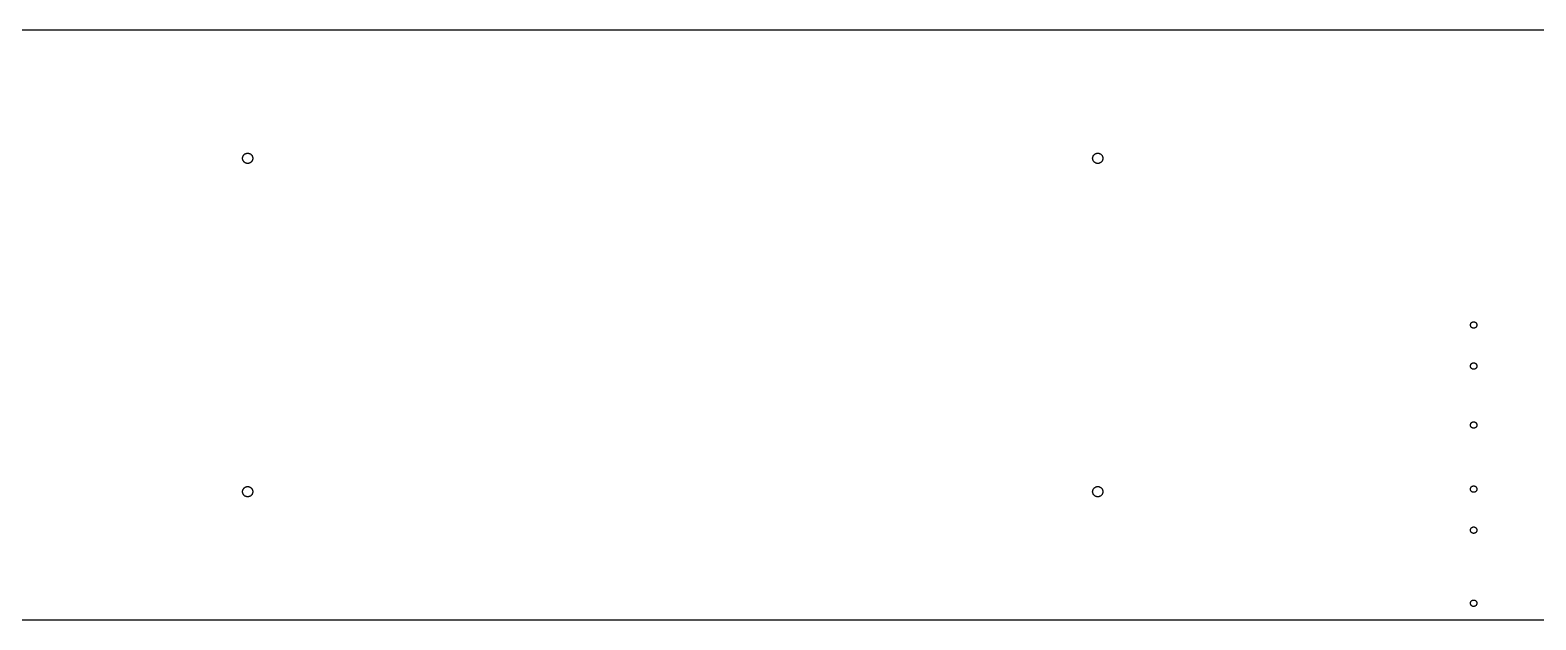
# Model space of a CAD drawing. Header units: metres. Extents: x 0 to 2300, y 0 to 230.
# Drawn here: x 587 to 1174, y 0 to 230 of the extents above; entities that cross this region are included whole.
import ezdxf

# ---------------------------------------------------------------- set-up
doc = ezdxf.new("R2010")
doc.units = ezdxf.units.M

msp = doc.modelspace()

# ---------------------------------------------------------------- linework, layer by layer
for p, q in [((2300, 230), (0, 230)), ((671.049, 181.902), (671.169, 181.937)), ((671.169, 181.937), (671.292, 181.965)), ((671.292, 181.965), (671.416, 181.984)), ((671.416, 181.984), (671.541, 181.996)), ((671.541, 181.996), (671.667, 182)), ((671.667, 182), (671.792, 181.996)), ((671.792, 181.996), (671.917, 181.984)), ((671.917, 181.984), (672.041, 181.965)), ((672.041, 181.965), (672.164, 181.937)), ((672.164, 181.937), (672.285, 181.902)), ((1002.38, 181.902), (1002.5, 181.937)), ((1002.5, 181.937), (1002.63, 181.965)), ((1002.63, 181.965), (1002.75, 181.984)), ((1002.75, 181.984), (1002.87, 181.996)), ((1002.87, 181.996), (1003, 182)), ((1003, 182), (1003.13, 181.996)), ((1003.13, 181.996), (1003.25, 181.984)), ((1003.25, 181.984), (1003.37, 181.965)), ((1003.37, 181.965), (1003.5, 181.937)), ((1003.5, 181.937), (1003.62, 181.902)), ((669.667, 180), (669.671, 180.126)), ((669.671, 179.874), (669.667, 180)), ((669.671, 180.126), (669.682, 180.251)), ((669.682, 179.749), (669.671, 179.874)), ((669.682, 180.251), (669.702, 180.375)), ((669.702, 179.625), (669.682, 179.749)), ((669.702, 180.375), (669.73, 180.497)), ((669.73, 179.503), (669.702, 179.625)), ((669.73, 180.497), (669.765, 180.618)), ((669.765, 179.382), (669.73, 179.503)), ((669.765, 180.618), (669.807, 180.736)), ((669.807, 179.264), (669.765, 179.382)), ((669.807, 180.736), (669.857, 180.852)), ((669.857, 179.148), (669.807, 179.264)), ((669.857, 180.852), (669.914, 180.964)), ((669.914, 179.036), (669.857, 179.148)), ((669.914, 180.964), (669.978, 181.072)), ((669.978, 178.928), (669.914, 179.036)), ((669.978, 181.072), (670.049, 181.176)), ((670.049, 178.824), (669.978, 178.928)), ((670.049, 181.176), (670.126, 181.275)), ((670.126, 178.725), (670.049, 178.824)), ((670.126, 181.275), (670.209, 181.369)), ((670.209, 178.631), (670.126, 178.725)), ((670.209, 181.369), (670.298, 181.458)), ((670.298, 178.542), (670.209, 178.631)), ((670.298, 181.458), (670.392, 181.541)), ((670.392, 178.459), (670.298, 178.542)), ((670.392, 181.541), (670.491, 181.618)), ((670.491, 178.382), (670.392, 178.459)), ((670.491, 181.618), (670.595, 181.689)), ((670.595, 178.311), (670.491, 178.382)), ((670.595, 181.689), (670.703, 181.753)), ((670.703, 178.247), (670.595, 178.311)), ((670.703, 181.753), (670.815, 181.81)), ((670.815, 178.19), (670.703, 178.247)), ((670.815, 181.81), (670.93, 181.86)), ((670.93, 178.14), (670.815, 178.19)), ((670.93, 181.86), (671.049, 181.902)), ((671.049, 178.098), (670.93, 178.14)), ((671.169, 178.063), (671.049, 178.098)), ((671.292, 178.035), (671.169, 178.063)), ((671.416, 178.016), (671.292, 178.035)), ((671.541, 178.004), (671.416, 178.016)), ((671.667, 178), (671.541, 178.004)), ((671.792, 178.004), (671.667, 178)), ((671.917, 178.016), (671.792, 178.004)), ((672.041, 178.035), (671.917, 178.016)), ((672.164, 178.063), (672.041, 178.035)), ((672.285, 178.098), (672.164, 178.063)), ((672.285, 181.902), (672.403, 181.86)), ((672.403, 178.14), (672.285, 178.098)), ((672.403, 181.86), (672.518, 181.81)), ((672.518, 178.19), (672.403, 178.14)), ((672.518, 181.81), (672.63, 181.753)), ((672.63, 178.247), (672.518, 178.19)), ((672.63, 181.753), (672.738, 181.689)), ((672.738, 178.311), (672.63, 178.247)), ((672.738, 181.689), (672.842, 181.618)), ((672.842, 178.382), (672.738, 178.311)), ((672.842, 181.618), (672.942, 181.541)), ((672.942, 178.459), (672.842, 178.382)), ((672.942, 181.541), (673.036, 181.458)), ((673.036, 178.542), (672.942, 178.459)), ((673.036, 181.458), (673.125, 181.369)), ((673.125, 178.631), (673.036, 178.542)), ((673.125, 181.369), (673.208, 181.275)), ((673.208, 178.725), (673.125, 178.631)), ((673.208, 181.275), (673.285, 181.176)), ((673.285, 178.824), (673.208, 178.725)), ((673.285, 181.176), (673.355, 181.072)), ((673.355, 178.928), (673.285, 178.824)), ((673.355, 181.072), (673.419, 180.964)), ((673.419, 179.036), (673.355, 178.928)), ((673.419, 180.964), (673.476, 180.852)), ((673.476, 179.148), (673.419, 179.036)), ((673.476, 180.852), (673.526, 180.736)), ((673.526, 179.264), (673.476, 179.148)), ((673.526, 180.736), (673.569, 180.618)), ((673.569, 179.382), (673.526, 179.264)), ((673.569, 180.618), (673.604, 180.497)), ((673.604, 179.503), (673.569, 179.382)), ((673.604, 180.497), (673.631, 180.375)), ((673.631, 179.625), (673.604, 179.503)), ((673.631, 180.375), (673.651, 180.251)), ((673.651, 179.749), (673.631, 179.625)), ((673.651, 180.251), (673.663, 180.126)), ((673.663, 179.874), (673.651, 179.749)), ((673.663, 180.126), (673.667, 180)), ((673.667, 180), (673.663, 179.874)), ((1001, 180.126), (1001.02, 180.251)), ((1001, 180), (1001, 180.126)), ((1001, 179.874), (1001, 180)), ((1001.02, 179.749), (1001, 179.874)), ((1001.02, 180.251), (1001.04, 180.375)), ((1001.04, 179.625), (1001.02, 179.749)), ((1001.04, 180.375), (1001.06, 180.497)), ((1001.06, 179.503), (1001.04, 179.625)), ((1001.06, 180.497), (1001.1, 180.618)), ((1001.1, 179.382), (1001.06, 179.503)), ((1001.1, 180.618), (1001.14, 180.736)), ((1001.14, 179.264), (1001.1, 179.382)), ((1001.14, 180.736), (1001.19, 180.852)), ((1001.19, 179.148), (1001.14, 179.264)), ((1001.19, 180.852), (1001.25, 180.964)), ((1001.25, 179.036), (1001.19, 179.148)), ((1001.25, 180.964), (1001.31, 181.072)), ((1001.31, 178.928), (1001.25, 179.036)), ((1001.31, 181.072), (1001.38, 181.176)), ((1001.38, 178.824), (1001.31, 178.928)), ((1001.38, 181.176), (1001.46, 181.275)), ((1001.46, 178.725), (1001.38, 178.824)), ((1001.46, 181.275), (1001.54, 181.369)), ((1001.54, 178.631), (1001.46, 178.725)), ((1001.54, 181.369), (1001.63, 181.458)), ((1001.63, 178.542), (1001.54, 178.631)), ((1001.63, 181.458), (1001.73, 181.541)), ((1001.73, 178.459), (1001.63, 178.542)), ((1001.73, 181.541), (1001.82, 181.618)), ((1001.82, 178.382), (1001.73, 178.459)), ((1001.82, 181.618), (1001.93, 181.689)), ((1001.93, 178.311), (1001.82, 178.382)), ((1001.93, 181.689), (1002.04, 181.753)), ((1002.04, 178.247), (1001.93, 178.311)), ((1002.04, 181.753), (1002.15, 181.81)), ((1002.15, 178.19), (1002.04, 178.247)), ((1002.15, 181.81), (1002.26, 181.86)), ((1002.26, 178.14), (1002.15, 178.19)), ((1002.26, 181.86), (1002.38, 181.902)), ((1002.38, 178.098), (1002.26, 178.14)), ((1002.5, 178.063), (1002.38, 178.098)), ((1002.63, 178.035), (1002.5, 178.063)), ((1002.75, 178.016), (1002.63, 178.035)), ((1002.87, 178.004), (1002.75, 178.016)), ((1003, 178), (1002.87, 178.004)), ((1003.13, 178.004), (1003, 178)), ((1003.25, 178.016), (1003.13, 178.004)), ((1003.37, 178.035), (1003.25, 178.016)), ((1003.5, 178.063), (1003.37, 178.035)), ((1003.62, 178.098), (1003.5, 178.063)), ((1003.62, 181.902), (1003.74, 181.86)), ((1003.74, 178.14), (1003.62, 178.098)), ((1003.74, 181.86), (1003.85, 181.81)), ((1003.85, 178.19), (1003.74, 178.14)), ((1003.85, 181.81), (1003.96, 181.753)), ((1003.96, 178.247), (1003.85, 178.19)), ((1003.96, 181.753), (1004.07, 181.689)), ((1004.07, 178.311), (1003.96, 178.247)), ((1004.07, 181.689), (1004.18, 181.618)), ((1004.18, 178.382), (1004.07, 178.311)), ((1004.18, 181.618), (1004.27, 181.541)), ((1004.27, 178.459), (1004.18, 178.382)), ((1004.27, 181.541), (1004.37, 181.458)), ((1004.37, 178.542), (1004.27, 178.459)), ((1004.37, 181.458), (1004.46, 181.369)), ((1004.46, 178.631), (1004.37, 178.542)), ((1004.46, 181.369), (1004.54, 181.275)), ((1004.54, 178.725), (1004.46, 178.631)), ((1004.54, 181.275), (1004.62, 181.176)), ((1004.62, 178.824), (1004.54, 178.725)), ((1004.62, 181.176), (1004.69, 181.072)), ((1004.69, 178.928), (1004.62, 178.824)), ((1004.69, 181.072), (1004.75, 180.964)), ((1004.75, 179.036), (1004.69, 178.928)), ((1004.75, 180.964), (1004.81, 180.852)), ((1004.81, 179.148), (1004.75, 179.036)), ((1004.81, 180.852), (1004.86, 180.736)), ((1004.86, 179.264), (1004.81, 179.148)), ((1004.86, 180.736), (1004.9, 180.618)), ((1004.9, 179.382), (1004.86, 179.264)), ((1004.9, 180.618), (1004.94, 180.497)), ((1004.94, 179.503), (1004.9, 179.382)), ((1004.94, 180.497), (1004.96, 180.375)), ((1004.96, 179.625), (1004.94, 179.503)), ((1004.96, 180.375), (1004.98, 180.251)), ((1004.98, 179.749), (1004.96, 179.625)), ((1004.98, 180.251), (1005, 180.126)), ((1005, 179.874), (1004.98, 179.749)), ((1005, 180.126), (1005, 180)), ((1005, 180), (1005, 179.874)), ((1148.25, 115.078), (1148.26, 115.157)), ((1148.25, 115), (1148.25, 115.078)), ((1148.25, 114.922), (1148.25, 115)), ((1148.26, 114.843), (1148.25, 114.922)), ((1148.26, 115.157), (1148.27, 115.234)), ((1148.27, 114.766), (1148.26, 114.843)), ((1148.27, 115.234), (1148.29, 115.311)), ((1148.29, 114.689), (1148.27, 114.766)), ((1148.29, 115.311), (1148.31, 115.386)), ((1148.31, 114.614), (1148.29, 114.689)), ((1148.31, 115.386), (1148.34, 115.46)), ((1148.34, 114.54), (1148.31, 114.614)), ((1148.34, 115.46), (1148.37, 115.532)), ((1148.37, 114.468), (1148.34, 114.54)), ((1148.37, 115.532), (1148.4, 115.602)), ((1148.4, 114.398), (1148.37, 114.468)), ((1148.4, 115.602), (1148.44, 115.67)), ((1148.44, 114.33), (1148.4, 114.398)), ((1148.44, 115.67), (1148.49, 115.735)), ((1148.49, 114.265), (1148.44, 114.33)), ((1148.49, 115.735), (1148.54, 115.797)), ((1148.54, 114.203), (1148.49, 114.265)), ((1148.54, 115.797), (1148.59, 115.856)), ((1148.59, 114.144), (1148.54, 114.203)), ((1148.59, 115.856), (1148.64, 115.911)), ((1148.64, 114.089), (1148.59, 114.144)), ((1148.64, 115.911), (1148.7, 115.963)), ((1148.7, 114.037), (1148.64, 114.089)), ((1148.7, 115.963), (1148.77, 116.011)), ((1148.77, 113.989), (1148.7, 114.037)), ((1148.77, 116.011), (1148.83, 116.055)), ((1148.83, 113.945), (1148.77, 113.989)), ((1148.83, 116.055), (1148.9, 116.095)), ((1148.9, 113.905), (1148.83, 113.945)), ((1148.9, 116.095), (1148.97, 116.131)), ((1148.97, 113.869), (1148.9, 113.905)), ((1148.97, 116.131), (1149.04, 116.162)), ((1149.04, 113.838), (1148.97, 113.869)), ((1149.04, 116.162), (1149.11, 116.189)), ((1149.11, 113.811), (1149.04, 113.838)), ((1149.11, 116.189), (1149.19, 116.211)), ((1149.19, 113.789), (1149.11, 113.811)), ((1149.19, 116.211), (1149.27, 116.228)), ((1149.27, 113.772), (1149.19, 113.789)), ((1149.27, 116.228), (1149.34, 116.24)), ((1149.34, 113.76), (1149.27, 113.772)), ((1149.34, 116.24), (1149.42, 116.248)), ((1149.42, 113.752), (1149.34, 113.76)), ((1149.42, 116.248), (1149.5, 116.25)), ((1149.5, 113.75), (1149.42, 113.752)), ((1149.5, 116.25), (1149.58, 116.248)), ((1149.58, 113.752), (1149.5, 113.75)), ((1149.58, 116.248), (1149.66, 116.24)), ((1149.66, 113.76), (1149.58, 113.752)), ((1149.66, 116.24), (1149.73, 116.228)), ((1149.73, 113.772), (1149.66, 113.76)), ((1149.73, 116.228), (1149.81, 116.211)), ((1149.81, 113.789), (1149.73, 113.772)), ((1149.81, 116.211), (1149.89, 116.189)), ((1149.89, 113.811), (1149.81, 113.789)), ((1149.89, 116.189), (1149.96, 116.162)), ((1149.96, 113.838), (1149.89, 113.811)), ((1149.96, 116.162), (1150.03, 116.131)), ((1150.03, 113.869), (1149.96, 113.838)), ((1150.03, 116.131), (1150.1, 116.095)), ((1150.1, 113.905), (1150.03, 113.869)), ((1150.1, 116.095), (1150.17, 116.055)), ((1150.17, 113.945), (1150.1, 113.905)), ((1150.17, 116.055), (1150.23, 116.011)), ((1150.23, 113.989), (1150.17, 113.945)), ((1150.23, 116.011), (1150.3, 115.963)), ((1150.3, 114.037), (1150.23, 113.989)), ((1150.3, 115.963), (1150.36, 115.911)), ((1150.36, 114.089), (1150.3, 114.037)), ((1150.36, 115.911), (1150.41, 115.856)), ((1150.41, 114.144), (1150.36, 114.089)), ((1150.41, 115.856), (1150.46, 115.797)), ((1150.46, 114.203), (1150.41, 114.144)), ((1150.46, 115.797), (1150.51, 115.735)), ((1150.51, 114.265), (1150.46, 114.203)), ((1150.51, 115.735), (1150.56, 115.67)), ((1150.56, 114.33), (1150.51, 114.265)), ((1150.56, 115.67), (1150.6, 115.602)), ((1150.6, 114.398), (1150.56, 114.33)), ((1150.6, 115.602), (1150.63, 115.532)), ((1150.63, 114.468), (1150.6, 114.398)), ((1150.63, 115.532), (1150.66, 115.46)), ((1150.66, 114.54), (1150.63, 114.468)), ((1150.66, 115.46), (1150.69, 115.386)), ((1150.69, 114.614), (1150.66, 114.54)), ((1150.69, 115.386), (1150.71, 115.311)), ((1150.71, 114.689), (1150.69, 114.614)), ((1150.71, 115.311), (1150.73, 115.234)), ((1150.73, 114.766), (1150.71, 114.689)), ((1150.73, 115.234), (1150.74, 115.157)), ((1150.74, 114.843), (1150.73, 114.766)), ((1150.74, 115.157), (1150.75, 115.078)), ((1150.75, 114.922), (1150.74, 114.843)), ((1150.75, 115.078), (1150.75, 115)), ((1150.75, 115), (1150.75, 114.922)), ((1148.49, 99.7347), (1148.54, 99.7968)), ((1148.54, 99.7968), (1148.59, 99.8557)), ((1148.59, 99.8557), (1148.64, 99.9112)), ((1148.64, 99.9112), (1148.7, 99.9631)), ((1148.7, 99.9631), (1148.77, 100.011)), ((1148.77, 100.011), (1148.83, 100.055)), ((1148.83, 100.055), (1148.9, 100.095)), ((1148.9, 100.095), (1148.97, 100.131)), ((1148.97, 100.131), (1149.04, 100.162)), ((1149.04, 100.162), (1149.11, 100.189)), ((1149.11, 100.189), (1149.19, 100.211)), ((1149.19, 100.211), (1149.27, 100.228)), ((1149.27, 100.228), (1149.34, 100.24)), ((1149.34, 100.24), (1149.42, 100.248)), ((1149.42, 100.248), (1149.5, 100.25)), ((1149.5, 100.25), (1149.58, 100.248)), ((1149.58, 100.248), (1149.66, 100.24)), ((1149.66, 100.24), (1149.73, 100.228)), ((1149.73, 100.228), (1149.81, 100.211)), ((1149.81, 100.211), (1149.89, 100.189)), ((1149.89, 100.189), (1149.96, 100.162)), ((1149.96, 100.162), (1150.03, 100.131)), ((1150.03, 100.131), (1150.1, 100.095)), ((1150.1, 100.095), (1150.17, 100.055)), ((1150.17, 100.055), (1150.23, 100.011)), ((1150.23, 100.011), (1150.3, 99.9631)), ((1150.3, 99.9631), (1150.36, 99.9112)), ((1150.36, 99.9112), (1150.41, 99.8557)), ((1150.41, 99.8557), (1150.46, 99.7968)), ((1150.46, 99.7968), (1150.51, 99.7347)), ((1148.25, 99.0785), (1148.26, 99.1567)), ((1148.25, 99), (1148.25, 99.0785)), ((1148.25, 98.9215), (1148.25, 99)), ((1148.26, 98.8433), (1148.25, 98.9215)), ((1148.26, 99.1567), (1148.27, 99.2342)), ((1148.27, 98.7658), (1148.26, 98.8433)), ((1148.27, 99.2342), (1148.29, 99.3109)), ((1148.29, 98.6891), (1148.27, 98.7658)), ((1148.29, 99.3109), (1148.31, 99.3863)), ((1148.31, 98.6137), (1148.29, 98.6891)), ((1148.31, 99.3863), (1148.34, 99.4602)), ((1148.34, 98.5398), (1148.31, 98.6137)), ((1148.34, 99.4602), (1148.37, 99.5322)), ((1148.37, 98.4678), (1148.34, 98.5398)), ((1148.37, 99.5322), (1148.4, 99.6022)), ((1148.4, 98.3978), (1148.37, 98.4678)), ((1148.4, 99.6022), (1148.44, 99.6698)), ((1148.44, 98.3302), (1148.4, 98.3978)), ((1148.44, 99.6698), (1148.49, 99.7347)), ((1148.49, 98.2653), (1148.44, 98.3302)), ((1148.54, 98.2032), (1148.49, 98.2653)), ((1148.59, 98.1443), (1148.54, 98.2032)), ((1148.64, 98.0888), (1148.59, 98.1443)), ((1148.7, 98.0369), (1148.64, 98.0888)), ((1148.77, 97.9887), (1148.7, 98.0369)), ((1148.83, 97.9446), (1148.77, 97.9887)), ((1148.9, 97.9046), (1148.83, 97.9446)), ((1148.97, 97.869), (1148.9, 97.9046)), ((1149.04, 97.8378), (1148.97, 97.869)), ((1149.11, 97.8112), (1149.04, 97.8378)), ((1149.19, 97.7893), (1149.11, 97.8112)), ((1149.27, 97.7721), (1149.19, 97.7893)), ((1149.34, 97.7599), (1149.27, 97.7721)), ((1149.42, 97.7525), (1149.34, 97.7599)), ((1149.5, 97.75), (1149.42, 97.7525)), ((1149.58, 97.7525), (1149.5, 97.75)), ((1149.66, 97.7599), (1149.58, 97.7525)), ((1149.73, 97.7721), (1149.66, 97.7599)), ((1149.81, 97.7893), (1149.73, 97.7721)), ((1149.89, 97.8112), (1149.81, 97.7893)), ((1149.96, 97.8378), (1149.89, 97.8112)), ((1150.03, 97.869), (1149.96, 97.8378)), ((1150.1, 97.9046), (1150.03, 97.869)), ((1150.17, 97.9446), (1150.1, 97.9046)), ((1150.23, 97.9887), (1150.17, 97.9446)), ((1150.3, 98.0369), (1150.23, 97.9887)), ((1150.36, 98.0888), (1150.3, 98.0369)), ((1150.41, 98.1443), (1150.36, 98.0888)), ((1150.46, 98.2032), (1150.41, 98.1443)), ((1150.51, 98.2653), (1150.46, 98.2032)), ((1150.51, 99.7347), (1150.56, 99.6698)), ((1150.56, 98.3302), (1150.51, 98.2653)), ((1150.56, 99.6698), (1150.6, 99.6022)), ((1150.6, 98.3978), (1150.56, 98.3302)), ((1150.6, 99.6022), (1150.63, 99.5322)), ((1150.63, 98.4678), (1150.6, 98.3978)), ((1150.63, 99.5322), (1150.66, 99.4602)), ((1150.66, 98.5398), (1150.63, 98.4678)), ((1150.66, 99.4602), (1150.69, 99.3863)), ((1150.69, 98.6137), (1150.66, 98.5398)), ((1150.69, 99.3863), (1150.71, 99.3109)), ((1150.71, 98.6891), (1150.69, 98.6137)), ((1150.71, 99.3109), (1150.73, 99.2342)), ((1150.73, 98.7658), (1150.71, 98.6891)), ((1150.73, 99.2342), (1150.74, 99.1567)), ((1150.74, 98.8433), (1150.73, 98.7658)), ((1150.74, 99.1567), (1150.75, 99.0785)), ((1150.75, 98.9215), (1150.74, 98.8433)), ((1150.75, 99.0785), (1150.75, 99)), ((1150.75, 99), (1150.75, 98.9215)), ((1148.27, 76.2342), (1148.29, 76.3109)), ((1148.29, 76.3109), (1148.31, 76.3863)), ((1148.31, 76.3863), (1148.34, 76.4602)), ((1148.34, 76.4602), (1148.37, 76.5322)), ((1148.37, 76.5322), (1148.4, 76.6022)), ((1148.4, 76.6022), (1148.44, 76.6698)), ((1148.44, 76.6698), (1148.49, 76.7347)), ((1148.49, 76.7347), (1148.54, 76.7968)), ((1148.54, 76.7968), (1148.59, 76.8557)), ((1148.59, 76.8557), (1148.64, 76.9112)), ((1148.64, 76.9112), (1148.7, 76.9631)), ((1148.7, 76.9631), (1148.77, 77.0113)), ((1148.77, 77.0113), (1148.83, 77.0554)), ((1148.83, 77.0554), (1148.9, 77.0954)), ((1148.9, 77.0954), (1148.97, 77.131)), ((1148.97, 77.131), (1149.04, 77.1622)), ((1149.04, 77.1622), (1149.11, 77.1888)), ((1149.11, 77.1888), (1149.19, 77.2107)), ((1149.19, 77.2107), (1149.27, 77.2279)), ((1149.27, 77.2279), (1149.34, 77.2401)), ((1149.34, 77.2401), (1149.42, 77.2475)), ((1149.42, 77.2475), (1149.5, 77.25)), ((1149.5, 77.25), (1149.58, 77.2475)), ((1149.58, 77.2475), (1149.66, 77.2401)), ((1149.66, 77.2401), (1149.73, 77.2279)), ((1149.73, 77.2279), (1149.81, 77.2107)), ((1149.81, 77.2107), (1149.89, 77.1888)), ((1149.89, 77.1888), (1149.96, 77.1622)), ((1149.96, 77.1622), (1150.03, 77.131)), ((1150.03, 77.131), (1150.1, 77.0954)), ((1150.1, 77.0954), (1150.17, 77.0554)), ((1150.17, 77.0554), (1150.23, 77.0113)), ((1150.23, 77.0113), (1150.3, 76.9631)), ((1150.3, 76.9631), (1150.36, 76.9112)), ((1150.36, 76.9112), (1150.41, 76.8557)), ((1150.41, 76.8557), (1150.46, 76.7968)), ((1150.46, 76.7968), (1150.51, 76.7347)), ((1150.51, 76.7347), (1150.56, 76.6698)), ((1150.56, 76.6698), (1150.6, 76.6022)), ((1150.6, 76.6022), (1150.63, 76.5322)), ((1150.63, 76.5322), (1150.66, 76.4602)), ((1150.66, 76.4602), (1150.69, 76.3863)), ((1150.69, 76.3863), (1150.71, 76.3109)), ((1150.71, 76.3109), (1150.73, 76.2342)), ((1148.25, 76.0785), (1148.26, 76.1567)), ((1148.25, 76), (1148.25, 76.0785)), ((1148.25, 75.9215), (1148.25, 76)), ((1148.26, 75.8433), (1148.25, 75.9215)), ((1148.26, 76.1567), (1148.27, 76.2342)), ((1148.27, 75.7658), (1148.26, 75.8433)), ((1148.29, 75.6891), (1148.27, 75.7658)), ((1148.31, 75.6137), (1148.29, 75.6891)), ((1148.34, 75.5398), (1148.31, 75.6137)), ((1148.37, 75.4678), (1148.34, 75.5398)), ((1148.4, 75.3978), (1148.37, 75.4678)), ((1148.44, 75.3302), (1148.4, 75.3978)), ((1148.49, 75.2653), (1148.44, 75.3302)), ((1148.54, 75.2032), (1148.49, 75.2653)), ((1148.59, 75.1443), (1148.54, 75.2032)), ((1148.64, 75.0888), (1148.59, 75.1443)), ((1148.7, 75.0369), (1148.64, 75.0888)), ((1148.77, 74.9887), (1148.7, 75.0369)), ((1148.83, 74.9446), (1148.77, 74.9887)), ((1148.9, 74.9046), (1148.83, 74.9446)), ((1148.97, 74.869), (1148.9, 74.9046)), ((1149.04, 74.8378), (1148.97, 74.869)), ((1149.11, 74.8112), (1149.04, 74.8378)), ((1149.19, 74.7893), (1149.11, 74.8112)), ((1149.27, 74.7721), (1149.19, 74.7893)), ((1149.34, 74.7599), (1149.27, 74.7721)), ((1149.42, 74.7525), (1149.34, 74.7599)), ((1149.5, 74.75), (1149.42, 74.7525)), ((1149.58, 74.7525), (1149.5, 74.75)), ((1149.66, 74.7599), (1149.58, 74.7525)), ((1149.73, 74.7721), (1149.66, 74.7599)), ((1149.81, 74.7893), (1149.73, 74.7721)), ((1149.89, 74.8112), (1149.81, 74.7893)), ((1149.96, 74.8378), (1149.89, 74.8112)), ((1150.03, 74.869), (1149.96, 74.8378)), ((1150.1, 74.9046), (1150.03, 74.869)), ((1150.17, 74.9446), (1150.1, 74.9046)), ((1150.23, 74.9887), (1150.17, 74.9446)), ((1150.3, 75.0369), (1150.23, 74.9887)), ((1150.36, 75.0888), (1150.3, 75.0369)), ((1150.41, 75.1443), (1150.36, 75.0888)), ((1150.46, 75.2032), (1150.41, 75.1443)), ((1150.51, 75.2653), (1150.46, 75.2032)), ((1150.56, 75.3302), (1150.51, 75.2653)), ((1150.6, 75.3978), (1150.56, 75.3302)), ((1150.63, 75.4678), (1150.6, 75.3978)), ((1150.66, 75.5398), (1150.63, 75.4678)), ((1150.69, 75.6137), (1150.66, 75.5398)), ((1150.71, 75.6891), (1150.69, 75.6137)), ((1150.73, 75.7658), (1150.71, 75.6891)), ((1150.73, 76.2342), (1150.74, 76.1567)), ((1150.74, 75.8433), (1150.73, 75.7658)), ((1150.74, 76.1567), (1150.75, 76.0785)), ((1150.75, 75.9215), (1150.74, 75.8433)), ((1150.75, 76.0785), (1150.75, 76)), ((1150.75, 76), (1150.75, 75.9215)), ((669.667, 50), (669.671, 50.1256)), ((669.671, 49.8744), (669.667, 50)), ((669.671, 50.1256), (669.682, 50.2507)), ((669.682, 49.7493), (669.671, 49.8744)), ((669.682, 50.2507), (669.702, 50.3748)), ((669.702, 49.6252), (669.682, 49.7493)), ((669.702, 50.3748), (669.73, 50.4974)), ((669.73, 49.5026), (669.702, 49.6252)), ((669.73, 50.4974), (669.765, 50.618)), ((669.765, 49.382), (669.73, 49.5026)), ((669.765, 50.618), (669.807, 50.7362)), ((669.807, 49.2638), (669.765, 49.382)), ((669.807, 50.7362), (669.857, 50.8516)), ((669.857, 49.1484), (669.807, 49.2638)), ((669.857, 50.8516), (669.914, 50.9635)), ((669.914, 49.0365), (669.857, 49.1484)), ((669.914, 50.9635), (669.978, 51.0717)), ((669.978, 48.9283), (669.914, 49.0365)), ((669.978, 51.0717), (670.049, 51.1756)), ((670.049, 48.8244), (669.978, 48.9283)), ((670.049, 51.1756), (670.126, 51.2748)), ((670.126, 48.7252), (670.049, 48.8244)), ((670.126, 51.2748), (670.209, 51.3691)), ((670.209, 48.6309), (670.126, 48.7252)), ((670.209, 51.3691), (670.298, 51.4579)), ((670.298, 48.5421), (670.209, 48.6309)), ((670.298, 51.4579), (670.392, 51.541)), ((670.392, 48.459), (670.298, 48.5421)), ((670.392, 51.541), (670.491, 51.618)), ((670.491, 48.382), (670.392, 48.459)), ((670.491, 51.618), (670.595, 51.6887)), ((670.595, 48.3113), (670.491, 48.382)), ((670.595, 51.6887), (670.703, 51.7526)), ((670.703, 48.2474), (670.595, 48.3113)), ((670.703, 51.7526), (670.815, 51.8097)), ((670.815, 48.1903), (670.703, 48.2474)), ((670.815, 51.8097), (670.93, 51.8596)), ((670.93, 48.1404), (670.815, 48.1903)), ((670.93, 51.8596), (671.049, 51.9021)), ((671.049, 48.0979), (670.93, 48.1404)), ((671.049, 51.9021), (671.169, 51.9372)), ((671.169, 48.0628), (671.049, 48.0979)), ((671.169, 51.9372), (671.292, 51.9646)), ((671.292, 48.0354), (671.169, 48.0628)), ((671.292, 51.9646), (671.416, 51.9842)), ((671.416, 48.0158), (671.292, 48.0354)), ((671.416, 51.9842), (671.541, 51.9961)), ((671.541, 48.0039), (671.416, 48.0158)), ((671.541, 51.9961), (671.667, 52)), ((671.667, 48), (671.541, 48.0039)), ((671.667, 52), (671.792, 51.9961)), ((671.792, 48.0039), (671.667, 48)), ((671.792, 51.9961), (671.917, 51.9842)), ((671.917, 48.0158), (671.792, 48.0039)), ((671.917, 51.9842), (672.041, 51.9646)), ((672.041, 48.0354), (671.917, 48.0158)), ((672.041, 51.9646), (672.164, 51.9372)), ((672.164, 48.0628), (672.041, 48.0354)), ((672.164, 51.9372), (672.285, 51.9021)), ((672.285, 48.0979), (672.164, 48.0628)), ((672.285, 51.9021), (672.403, 51.8596)), ((672.403, 48.1404), (672.285, 48.0979)), ((672.403, 51.8596), (672.518, 51.8097)), ((672.518, 48.1903), (672.403, 48.1404)), ((672.518, 51.8097), (672.63, 51.7526)), ((672.63, 48.2474), (672.518, 48.1903)), ((672.63, 51.7526), (672.738, 51.6887)), ((672.738, 48.3113), (672.63, 48.2474)), ((672.738, 51.6887), (672.842, 51.618)), ((672.842, 48.382), (672.738, 48.3113)), ((672.842, 51.618), (672.942, 51.541)), ((672.942, 48.459), (672.842, 48.382)), ((672.942, 51.541), (673.036, 51.4579)), ((673.036, 48.5421), (672.942, 48.459)), ((673.036, 51.4579), (673.125, 51.3691)), ((673.125, 48.6309), (673.036, 48.5421)), ((673.125, 51.3691), (673.208, 51.2748)), ((673.208, 48.7252), (673.125, 48.6309)), ((673.208, 51.2748), (673.285, 51.1756)), ((673.285, 48.8244), (673.208, 48.7252)), ((673.285, 51.1756), (673.355, 51.0717)), ((673.355, 48.9283), (673.285, 48.8244)), ((673.355, 51.0717), (673.419, 50.9635)), ((673.419, 49.0365), (673.355, 48.9283)), ((673.419, 50.9635), (673.476, 50.8516)), ((673.476, 49.1484), (673.419, 49.0365)), ((673.476, 50.8516), (673.526, 50.7362)), ((673.526, 49.2638), (673.476, 49.1484)), ((673.526, 50.7362), (673.569, 50.618)), ((673.569, 49.382), (673.526, 49.2638)), ((673.569, 50.618), (673.604, 50.4974)), ((673.604, 49.5026), (673.569, 49.382)), ((673.604, 50.4974), (673.631, 50.3748)), ((673.631, 49.6252), (673.604, 49.5026)), ((673.631, 50.3748), (673.651, 50.2507)), ((673.651, 49.7493), (673.631, 49.6252)), ((673.651, 50.2507), (673.663, 50.1256)), ((673.663, 49.8744), (673.651, 49.7493)), ((673.663, 50.1256), (673.667, 50)), ((673.667, 50), (673.663, 49.8744)), ((1001, 50.1256), (1001.02, 50.2507)), ((1001, 50), (1001, 50.1256)), ((1001, 49.8744), (1001, 50)), ((1001.02, 49.7493), (1001, 49.8744)), ((1001.02, 50.2507), (1001.04, 50.3748)), ((1001.04, 49.6252), (1001.02, 49.7493)), ((1001.04, 50.3748), (1001.06, 50.4974)), ((1001.06, 49.5026), (1001.04, 49.6252)), ((1001.06, 50.4974), (1001.1, 50.618)), ((1001.1, 49.382), (1001.06, 49.5026)), ((1001.1, 50.618), (1001.14, 50.7362)), ((1001.14, 49.2638), (1001.1, 49.382)), ((1001.14, 50.7362), (1001.19, 50.8516)), ((1001.19, 49.1484), (1001.14, 49.2638)), ((1001.19, 50.8516), (1001.25, 50.9635)), ((1001.25, 49.0365), (1001.19, 49.1484)), ((1001.25, 50.9635), (1001.31, 51.0717)), ((1001.31, 48.9283), (1001.25, 49.0365)), ((1001.31, 51.0717), (1001.38, 51.1756)), ((1001.38, 48.8244), (1001.31, 48.9283)), ((1001.38, 51.1756), (1001.46, 51.2748)), ((1001.46, 48.7252), (1001.38, 48.8244)), ((1001.46, 51.2748), (1001.54, 51.3691)), ((1001.54, 48.6309), (1001.46, 48.7252)), ((1001.54, 51.3691), (1001.63, 51.4579)), ((1001.63, 48.5421), (1001.54, 48.6309)), ((1001.63, 51.4579), (1001.73, 51.541)), ((1001.73, 48.459), (1001.63, 48.5421)), ((1001.73, 51.541), (1001.82, 51.618)), ((1001.82, 48.382), (1001.73, 48.459)), ((1001.82, 51.618), (1001.93, 51.6887)), ((1001.93, 48.3113), (1001.82, 48.382)), ((1001.93, 51.6887), (1002.04, 51.7526)), ((1002.04, 48.2474), (1001.93, 48.3113)), ((1002.04, 51.7526), (1002.15, 51.8097)), ((1002.15, 48.1903), (1002.04, 48.2474)), ((1002.15, 51.8097), (1002.26, 51.8596)), ((1002.26, 48.1404), (1002.15, 48.1903)), ((1002.26, 51.8596), (1002.38, 51.9021)), ((1002.38, 48.0979), (1002.26, 48.1404)), ((1002.38, 51.9021), (1002.5, 51.9372)), ((1002.5, 48.0628), (1002.38, 48.0979)), ((1002.5, 51.9372), (1002.63, 51.9646)), ((1002.63, 48.0354), (1002.5, 48.0628)), ((1002.63, 51.9646), (1002.75, 51.9842)), ((1002.75, 48.0158), (1002.63, 48.0354)), ((1002.75, 51.9842), (1002.87, 51.9961)), ((1002.87, 48.0039), (1002.75, 48.0158)), ((1002.87, 51.9961), (1003, 52)), ((1003, 48), (1002.87, 48.0039)), ((1003, 52), (1003.13, 51.9961)), ((1003.13, 48.0039), (1003, 48)), ((1003.13, 51.9961), (1003.25, 51.9842)), ((1003.25, 48.0158), (1003.13, 48.0039)), ((1003.25, 51.9842), (1003.37, 51.9646)), ((1003.37, 48.0354), (1003.25, 48.0158)), ((1003.37, 51.9646), (1003.5, 51.9372)), ((1003.5, 48.0628), (1003.37, 48.0354)), ((1003.5, 51.9372), (1003.62, 51.9021)), ((1003.62, 48.0979), (1003.5, 48.0628)), ((1003.62, 51.9021), (1003.74, 51.8596)), ((1003.74, 48.1404), (1003.62, 48.0979)), ((1003.74, 51.8596), (1003.85, 51.8097)), ((1003.85, 48.1903), (1003.74, 48.1404)), ((1003.85, 51.8097), (1003.96, 51.7526)), ((1003.96, 48.2474), (1003.85, 48.1903)), ((1003.96, 51.7526), (1004.07, 51.6887)), ((1004.07, 48.3113), (1003.96, 48.2474)), ((1004.07, 51.6887), (1004.18, 51.618)), ((1004.18, 48.382), (1004.07, 48.3113)), ((1004.18, 51.618), (1004.27, 51.541)), ((1004.27, 48.459), (1004.18, 48.382)), ((1004.27, 51.541), (1004.37, 51.4579)), ((1004.37, 48.5421), (1004.27, 48.459)), ((1004.37, 51.4579), (1004.46, 51.3691)), ((1004.46, 48.6309), (1004.37, 48.5421)), ((1004.46, 51.3691), (1004.54, 51.2748)), ((1004.54, 48.7252), (1004.46, 48.6309)), ((1004.54, 51.2748), (1004.62, 51.1756)), ((1004.62, 48.8244), (1004.54, 48.7252)), ((1004.62, 51.1756), (1004.69, 51.0717)), ((1004.69, 48.9283), (1004.62, 48.8244)), ((1004.69, 51.0717), (1004.75, 50.9635)), ((1004.75, 49.0365), (1004.69, 48.9283)), ((1004.75, 50.9635), (1004.81, 50.8516)), ((1004.81, 49.1484), (1004.75, 49.0365)), ((1004.81, 50.8516), (1004.86, 50.7362)), ((1004.86, 49.2638), (1004.81, 49.1484)), ((1004.86, 50.7362), (1004.9, 50.618)), ((1004.9, 49.382), (1004.86, 49.2638)), ((1004.9, 50.618), (1004.94, 50.4974)), ((1004.94, 49.5026), (1004.9, 49.382)), ((1004.94, 50.4974), (1004.96, 50.3748)), ((1004.96, 49.6252), (1004.94, 49.5026)), ((1004.96, 50.3748), (1004.98, 50.2507)), ((1004.98, 49.7493), (1004.96, 49.6252)), ((1004.98, 50.2507), (1005, 50.1256)), ((1005, 49.8744), (1004.98, 49.7493)), ((1005, 50.1256), (1005, 50)), ((1005, 50), (1005, 49.8744)), ((1148.25, 51.0785), (1148.26, 51.1567)), ((1148.25, 51), (1148.25, 51.0785)), ((1148.25, 50.9215), (1148.25, 51)), ((1148.26, 50.8433), (1148.25, 50.9215)), ((1148.26, 51.1567), (1148.27, 51.2342)), ((1148.27, 50.7658), (1148.26, 50.8433)), ((1148.27, 51.2342), (1148.29, 51.3109)), ((1148.29, 50.6891), (1148.27, 50.7658)), ((1148.29, 51.3109), (1148.31, 51.3863)), ((1148.31, 50.6137), (1148.29, 50.6891)), ((1148.31, 51.3863), (1148.34, 51.4602)), ((1148.34, 50.5398), (1148.31, 50.6137)), ((1148.34, 51.4602), (1148.37, 51.5322)), ((1148.37, 50.4678), (1148.34, 50.5398)), ((1148.37, 51.5322), (1148.4, 51.6022)), ((1148.4, 50.3978), (1148.37, 50.4678)), ((1148.4, 51.6022), (1148.44, 51.6698)), ((1148.44, 50.3302), (1148.4, 50.3978)), ((1148.44, 51.6698), (1148.49, 51.7347)), ((1148.49, 50.2653), (1148.44, 50.3302)), ((1148.49, 51.7347), (1148.54, 51.7968)), ((1148.54, 50.2032), (1148.49, 50.2653)), ((1148.54, 51.7968), (1148.59, 51.8557)), ((1148.59, 50.1443), (1148.54, 50.2032)), ((1148.59, 51.8557), (1148.64, 51.9112)), ((1148.64, 50.0888), (1148.59, 50.1443)), ((1148.64, 51.9112), (1148.7, 51.9631)), ((1148.7, 50.0369), (1148.64, 50.0888)), ((1148.7, 51.9631), (1148.77, 52.0113)), ((1148.77, 49.9887), (1148.7, 50.0369)), ((1148.77, 52.0113), (1148.83, 52.0554)), ((1148.83, 49.9446), (1148.77, 49.9887)), ((1148.83, 52.0554), (1148.9, 52.0954)), ((1148.9, 49.9046), (1148.83, 49.9446)), ((1148.9, 52.0954), (1148.97, 52.131)), ((1148.97, 49.869), (1148.9, 49.9046)), ((1148.97, 52.131), (1149.04, 52.1622)), ((1149.04, 49.8378), (1148.97, 49.869)), ((1149.04, 52.1622), (1149.11, 52.1888)), ((1149.11, 49.8112), (1149.04, 49.8378)), ((1149.11, 52.1888), (1149.19, 52.2107)), ((1149.19, 49.7893), (1149.11, 49.8112)), ((1149.19, 52.2107), (1149.27, 52.2279)), ((1149.27, 49.7721), (1149.19, 49.7893)), ((1149.27, 52.2279), (1149.34, 52.2401)), ((1149.34, 49.7599), (1149.27, 49.7721)), ((1149.34, 52.2401), (1149.42, 52.2475)), ((1149.42, 49.7525), (1149.34, 49.7599)), ((1149.42, 52.2475), (1149.5, 52.25)), ((1149.5, 49.75), (1149.42, 49.7525)), ((1149.5, 52.25), (1149.58, 52.2475)), ((1149.58, 49.7525), (1149.5, 49.75)), ((1149.58, 52.2475), (1149.66, 52.2401)), ((1149.66, 49.7599), (1149.58, 49.7525)), ((1149.66, 52.2401), (1149.73, 52.2279)), ((1149.73, 49.7721), (1149.66, 49.7599)), ((1149.73, 52.2279), (1149.81, 52.2107)), ((1149.81, 49.7893), (1149.73, 49.7721)), ((1149.81, 52.2107), (1149.89, 52.1888)), ((1149.89, 49.8112), (1149.81, 49.7893)), ((1149.89, 52.1888), (1149.96, 52.1622)), ((1149.96, 49.8378), (1149.89, 49.8112)), ((1149.96, 52.1622), (1150.03, 52.131)), ((1150.03, 49.869), (1149.96, 49.8378)), ((1150.03, 52.131), (1150.1, 52.0954)), ((1150.1, 49.9046), (1150.03, 49.869)), ((1150.1, 52.0954), (1150.17, 52.0554)), ((1150.17, 49.9446), (1150.1, 49.9046)), ((1150.17, 52.0554), (1150.23, 52.0113)), ((1150.23, 49.9887), (1150.17, 49.9446)), ((1150.23, 52.0113), (1150.3, 51.9631)), ((1150.3, 50.0369), (1150.23, 49.9887)), ((1150.3, 51.9631), (1150.36, 51.9112)), ((1150.36, 50.0888), (1150.3, 50.0369)), ((1150.36, 51.9112), (1150.41, 51.8557)), ((1150.41, 50.1443), (1150.36, 50.0888)), ((1150.41, 51.8557), (1150.46, 51.7968)), ((1150.46, 50.2032), (1150.41, 50.1443)), ((1150.46, 51.7968), (1150.51, 51.7347)), ((1150.51, 50.2653), (1150.46, 50.2032)), ((1150.51, 51.7347), (1150.56, 51.6698)), ((1150.56, 50.3302), (1150.51, 50.2653)), ((1150.56, 51.6698), (1150.6, 51.6022)), ((1150.6, 50.3978), (1150.56, 50.3302)), ((1150.6, 51.6022), (1150.63, 51.5322)), ((1150.63, 50.4678), (1150.6, 50.3978)), ((1150.63, 51.5322), (1150.66, 51.4602)), ((1150.66, 50.5398), (1150.63, 50.4678)), ((1150.66, 51.4602), (1150.69, 51.3863)), ((1150.69, 50.6137), (1150.66, 50.5398)), ((1150.69, 51.3863), (1150.71, 51.3109)), ((1150.71, 50.6891), (1150.69, 50.6137)), ((1150.71, 51.3109), (1150.73, 51.2342)), ((1150.73, 50.7658), (1150.71, 50.6891)), ((1150.73, 51.2342), (1150.74, 51.1567)), ((1150.74, 50.8433), (1150.73, 50.7658)), ((1150.74, 51.1567), (1150.75, 51.0785)), ((1150.75, 50.9215), (1150.74, 50.8433)), ((1150.75, 51.0785), (1150.75, 51)), ((1150.75, 51), (1150.75, 50.9215)), ((1148.26, 35.1567), (1148.27, 35.2342)), ((1148.27, 35.2342), (1148.29, 35.3109)), ((1148.29, 35.3109), (1148.31, 35.3863)), ((1148.31, 35.3863), (1148.34, 35.4602)), ((1148.34, 35.4602), (1148.37, 35.5322)), ((1148.37, 35.5322), (1148.4, 35.6022)), ((1148.4, 35.6022), (1148.44, 35.6698)), ((1148.44, 35.6698), (1148.49, 35.7347)), ((1148.49, 35.7347), (1148.54, 35.7968)), ((1148.54, 35.7968), (1148.59, 35.8557)), ((1148.59, 35.8557), (1148.64, 35.9112)), ((1148.64, 35.9112), (1148.7, 35.9631)), ((1148.7, 35.9631), (1148.77, 36.0113)), ((1148.77, 36.0113), (1148.83, 36.0554)), ((1148.83, 36.0554), (1148.9, 36.0954)), ((1148.9, 36.0954), (1148.97, 36.131)), ((1148.97, 36.131), (1149.04, 36.1622)), ((1149.04, 36.1622), (1149.11, 36.1888)), ((1149.11, 36.1888), (1149.19, 36.2107)), ((1149.19, 36.2107), (1149.27, 36.2279)), ((1149.27, 36.2279), (1149.34, 36.2401)), ((1149.34, 36.2401), (1149.42, 36.2475)), ((1149.42, 36.2475), (1149.5, 36.25)), ((1149.5, 36.25), (1149.58, 36.2475)), ((1149.58, 36.2475), (1149.66, 36.2401)), ((1149.66, 36.2401), (1149.73, 36.2279)), ((1149.73, 36.2279), (1149.81, 36.2107)), ((1149.81, 36.2107), (1149.89, 36.1888)), ((1149.89, 36.1888), (1149.96, 36.1622)), ((1149.96, 36.1622), (1150.03, 36.131)), ((1150.03, 36.131), (1150.1, 36.0954)), ((1150.1, 36.0954), (1150.17, 36.0554)), ((1150.17, 36.0554), (1150.23, 36.0113)), ((1150.23, 36.0113), (1150.3, 35.9631)), ((1150.3, 35.9631), (1150.36, 35.9112)), ((1150.36, 35.9112), (1150.41, 35.8557)), ((1150.41, 35.8557), (1150.46, 35.7968)), ((1150.46, 35.7968), (1150.51, 35.7347)), ((1150.51, 35.7347), (1150.56, 35.6698)), ((1150.56, 35.6698), (1150.6, 35.6022)), ((1150.6, 35.6022), (1150.63, 35.5322)), ((1150.63, 35.5322), (1150.66, 35.4602)), ((1150.66, 35.4602), (1150.69, 35.3863)), ((1150.69, 35.3863), (1150.71, 35.3109)), ((1150.71, 35.3109), (1150.73, 35.2342)), ((1150.73, 35.2342), (1150.74, 35.1567)), ((1148.25, 35.0785), (1148.26, 35.1567)), ((1148.25, 35), (1148.25, 35.0785)), ((1148.25, 34.9215), (1148.25, 35)), ((1148.26, 34.8433), (1148.25, 34.9215)), ((1148.27, 34.7658), (1148.26, 34.8433)), ((1148.29, 34.6891), (1148.27, 34.7658)), ((1148.31, 34.6137), (1148.29, 34.6891)), ((1148.34, 34.5398), (1148.31, 34.6137)), ((1148.37, 34.4678), (1148.34, 34.5398)), ((1148.4, 34.3978), (1148.37, 34.4678)), ((1148.44, 34.3302), (1148.4, 34.3978)), ((1148.49, 34.2653), (1148.44, 34.3302)), ((1148.54, 34.2032), (1148.49, 34.2653)), ((1148.59, 34.1443), (1148.54, 34.2032)), ((1148.64, 34.0888), (1148.59, 34.1443)), ((1148.7, 34.0369), (1148.64, 34.0888)), ((1148.77, 33.9887), (1148.7, 34.0369)), ((1148.83, 33.9446), (1148.77, 33.9887)), ((1148.9, 33.9046), (1148.83, 33.9446)), ((1148.97, 33.869), (1148.9, 33.9046)), ((1149.04, 33.8378), (1148.97, 33.869)), ((1149.11, 33.8112), (1149.04, 33.8378)), ((1149.19, 33.7893), (1149.11, 33.8112)), ((1149.27, 33.7721), (1149.19, 33.7893)), ((1149.34, 33.7599), (1149.27, 33.7721)), ((1149.42, 33.7525), (1149.34, 33.7599)), ((1149.5, 33.75), (1149.42, 33.7525)), ((1149.58, 33.7525), (1149.5, 33.75)), ((1149.66, 33.7599), (1149.58, 33.7525)), ((1149.73, 33.7721), (1149.66, 33.7599)), ((1149.81, 33.7893), (1149.73, 33.7721)), ((1149.89, 33.8112), (1149.81, 33.7893)), ((1149.96, 33.8378), (1149.89, 33.8112)), ((1150.03, 33.869), (1149.96, 33.8378)), ((1150.1, 33.9046), (1150.03, 33.869)), ((1150.17, 33.9446), (1150.1, 33.9046)), ((1150.23, 33.9887), (1150.17, 33.9446)), ((1150.3, 34.0369), (1150.23, 33.9887)), ((1150.36, 34.0888), (1150.3, 34.0369)), ((1150.41, 34.1443), (1150.36, 34.0888)), ((1150.46, 34.2032), (1150.41, 34.1443)), ((1150.51, 34.2653), (1150.46, 34.2032)), ((1150.56, 34.3302), (1150.51, 34.2653)), ((1150.6, 34.3978), (1150.56, 34.3302)), ((1150.63, 34.4678), (1150.6, 34.3978)), ((1150.66, 34.5398), (1150.63, 34.4678)), ((1150.69, 34.6137), (1150.66, 34.5398)), ((1150.71, 34.6891), (1150.69, 34.6137)), ((1150.73, 34.7658), (1150.71, 34.6891)), ((1150.74, 34.8433), (1150.73, 34.7658)), ((1150.74, 35.1567), (1150.75, 35.0785)), ((1150.75, 34.9215), (1150.74, 34.8433)), ((1150.75, 35.0785), (1150.75, 35)), ((1150.75, 35), (1150.75, 34.9215)), ((1148.25, 6.57849), (1148.26, 6.65667)), ((1148.25, 6.5), (1148.25, 6.57849)), ((1148.25, 6.42151), (1148.25, 6.5)), ((1148.26, 6.34333), (1148.25, 6.42151)), ((1148.26, 6.65667), (1148.27, 6.73423)), ((1148.27, 6.26577), (1148.26, 6.34333)), ((1148.27, 6.73423), (1148.29, 6.81086)), ((1148.29, 6.18914), (1148.27, 6.26577)), ((1148.29, 6.81086), (1148.31, 6.88627)), ((1148.31, 6.11373), (1148.29, 6.18914)), ((1148.31, 6.88627), (1148.34, 6.96016)), ((1148.34, 6.03984), (1148.31, 6.11373)), ((1148.34, 6.96016), (1148.37, 7.03222)), ((1148.37, 5.96778), (1148.34, 6.03984)), ((1148.37, 7.03222), (1148.4, 7.10219)), ((1148.4, 5.89781), (1148.37, 5.96778)), ((1148.4, 7.10219), (1148.44, 7.16978)), ((1148.44, 5.83022), (1148.4, 5.89781)), ((1148.44, 7.16978), (1148.49, 7.23473)), ((1148.49, 7.23473), (1148.54, 7.29678)), ((1148.54, 7.29678), (1148.59, 7.35568)), ((1148.59, 7.35568), (1148.64, 7.41121)), ((1148.64, 7.41121), (1148.7, 7.46314)), ((1148.7, 7.46314), (1148.77, 7.51127)), ((1148.77, 7.51127), (1148.83, 7.55541)), ((1148.83, 7.55541), (1148.9, 7.59538)), ((1148.9, 7.59538), (1148.97, 7.63103)), ((1148.97, 7.63103), (1149.04, 7.66222)), ((1149.04, 7.66222), (1149.11, 7.68882)), ((1149.11, 7.68882), (1149.19, 7.71073)), ((1149.19, 7.71073), (1149.27, 7.72786)), ((1149.27, 7.72786), (1149.34, 7.74014)), ((1149.34, 7.74014), (1149.42, 7.74753)), ((1149.42, 7.74753), (1149.5, 7.75)), ((1149.5, 7.75), (1149.58, 7.74753)), ((1149.58, 7.74753), (1149.66, 7.74014)), ((1149.66, 7.74014), (1149.73, 7.72786)), ((1149.73, 7.72786), (1149.81, 7.71073)), ((1149.81, 7.71073), (1149.89, 7.68882)), ((1149.89, 7.68882), (1149.96, 7.66222)), ((1149.96, 7.66222), (1150.03, 7.63103)), ((1150.03, 7.63103), (1150.1, 7.59538)), ((1150.1, 7.59538), (1150.17, 7.55541)), ((1150.17, 7.55541), (1150.23, 7.51127)), ((1150.23, 7.51127), (1150.3, 7.46314)), ((1150.3, 7.46314), (1150.36, 7.41121)), ((1150.36, 7.41121), (1150.41, 7.35568)), ((1150.41, 7.35568), (1150.46, 7.29678)), ((1150.46, 7.29678), (1150.51, 7.23473)), ((1150.51, 7.23473), (1150.56, 7.16978)), ((1150.56, 7.16978), (1150.6, 7.10219)), ((1150.6, 5.89781), (1150.56, 5.83022)), ((1150.6, 7.10219), (1150.63, 7.03222)), ((1150.63, 5.96778), (1150.6, 5.89781)), ((1150.63, 7.03222), (1150.66, 6.96016)), ((1150.66, 6.03984), (1150.63, 5.96778)), ((1150.66, 6.96016), (1150.69, 6.88627)), ((1150.69, 6.11373), (1150.66, 6.03984)), ((1150.69, 6.88627), (1150.71, 6.81086)), ((1150.71, 6.18914), (1150.69, 6.11373)), ((1150.71, 6.81086), (1150.73, 6.73423)), ((1150.73, 6.26577), (1150.71, 6.18914)), ((1150.73, 6.73423), (1150.74, 6.65667)), ((1150.74, 6.34333), (1150.73, 6.26577)), ((1150.74, 6.65667), (1150.75, 6.57849)), ((1150.75, 6.42151), (1150.74, 6.34333)), ((1150.75, 6.57849), (1150.75, 6.5)), ((1150.75, 6.5), (1150.75, 6.42151)), ((0, 0), (2300, 0)), ((1148.49, 5.76527), (1148.44, 5.83022)), ((1148.54, 5.70322), (1148.49, 5.76527)), ((1148.59, 5.64432), (1148.54, 5.70322)), ((1148.64, 5.58879), (1148.59, 5.64432)), ((1148.7, 5.53686), (1148.64, 5.58879)), ((1148.77, 5.48873), (1148.7, 5.53686)), ((1148.83, 5.44459), (1148.77, 5.48873)), ((1148.9, 5.40462), (1148.83, 5.44459)), ((1148.97, 5.36897), (1148.9, 5.40462)), ((1149.04, 5.33778), (1148.97, 5.36897)), ((1149.11, 5.31118), (1149.04, 5.33778)), ((1149.19, 5.28927), (1149.11, 5.31118)), ((1149.27, 5.27214), (1149.19, 5.28927)), ((1149.34, 5.25986), (1149.27, 5.27214)), ((1149.42, 5.25247), (1149.34, 5.25986)), ((1149.5, 5.25), (1149.42, 5.25247)), ((1149.58, 5.25247), (1149.5, 5.25)), ((1149.66, 5.25986), (1149.58, 5.25247)), ((1149.73, 5.27214), (1149.66, 5.25986)), ((1149.81, 5.28927), (1149.73, 5.27214)), ((1149.89, 5.31118), (1149.81, 5.28927)), ((1149.96, 5.33778), (1149.89, 5.31118)), ((1150.03, 5.36897), (1149.96, 5.33778)), ((1150.1, 5.40462), (1150.03, 5.36897)), ((1150.17, 5.44459), (1150.1, 5.40462)), ((1150.23, 5.48873), (1150.17, 5.44459)), ((1150.3, 5.53686), (1150.23, 5.48873)), ((1150.36, 5.58879), (1150.3, 5.53686)), ((1150.41, 5.64432), (1150.36, 5.58879)), ((1150.46, 5.70322), (1150.41, 5.64432)), ((1150.51, 5.76527), (1150.46, 5.70322)), ((1150.56, 5.83022), (1150.51, 5.76527))]:
    msp.add_line(p, q)

doc.saveas('drawing.dxf')
